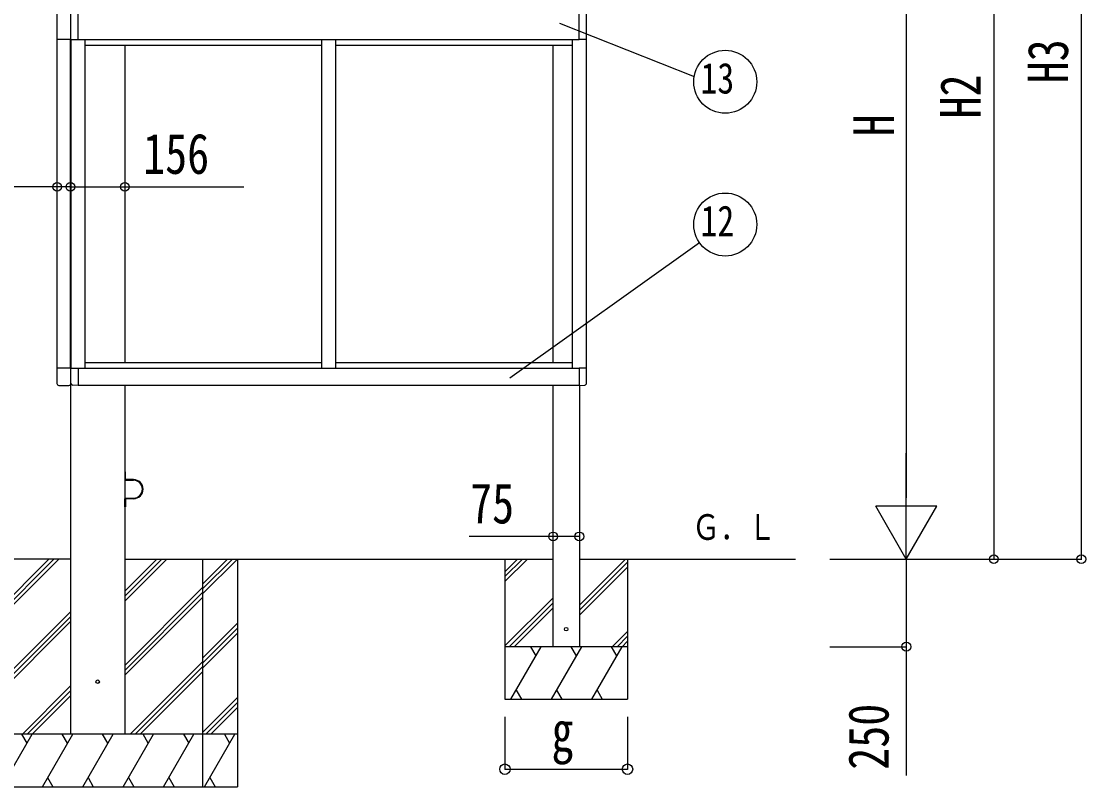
# Model space of a CAD drawing. Units: millimetres, scale not verified. Extents: x -14718 to 14718, y -10395 to 10395.
# Drawn here: x -10417 to -7376, y -5544 to -3357 of the extents above; entities that cross this region are included whole.
import ezdxf
from ezdxf.enums import TextEntityAlignment as Align

# ---------------------------------------------------------------- set-up
doc = ezdxf.new("R2010")
doc.units = ezdxf.units.MM
doc.header["$LTSCALE"] = 40
for name, color, linetype in [('0-2_USER1', 3, 'Continuous'), ('0-4_YKK_13', 4, 'Continuous'), ('0-5_YKK_A1', 4, 'Continuous'), ('0-6_YKK_D', 6, 'Continuous')]:
    doc.layers.add(name, color=color, linetype=linetype)
doc.styles.add('ＭＳ ゴシック', font='')
doc.styles.get('ＭＳ ゴシック').set_extended_font_data('MS Gothic')

msp = doc.modelspace()

# ---------------------------------------------------------------- linework, layer by layer
at = {"layer": '0-4_YKK_13'}
for p, q in [((-10315.45, -3311.08), (-10315.45, -3409.08)), ((-10274.95, -3409.08), (-10274.95, -3311.08)), ((-8801.95, -3409.08), (-8801.95, -3311.08)), ((-10275.45, -3409.08), (-10315.45, -3409.08)), ((-10274.95, -4347.88), (-10254.25, -4347.88)), ((-10274.95, -4390.77), (-10274.95, -4347.88)), ((-10254.25, -4347.88), (-10254.25, -4397.08)), ((-8801.95, -4347.88), (-8822.65, -4347.88)), ((-8822.65, -4347.88), (-8822.65, -4397.08)), ((-8801.95, -4390.77), (-8801.95, -4347.88)), ((-10309.71, -4397.08), (-10280.69, -4397.08)), ((-10254.25, -4397.08), (-10269.74, -4396.26)), ((-8822.65, -4397.08), (-8807.16, -4396.26)), ((-10120.95, -4643.58), (-10118.95, -4643.58)), ((-10120.95, -4643.58), (-10120.95, -4666.28)), ((-10118.95, -4666.28), (-10118.95, -4643.58)), ((-10095.95, -4666.28), (-10118.95, -4666.28)), ((-10118.95, -4668.28), (-10095.95, -4668.28)), ((-10120.95, -4743.58), (-10120.95, -4720.88)), ((-10120.95, -4743.58), (-10118.95, -4743.58)), ((-10118.95, -4718.88), (-10095.95, -4718.88)), ((-10118.95, -4720.88), (-10118.95, -4743.58)), ((-10095.95, -4720.88), (-10118.95, -4720.88))]:
    msp.add_line(p, q, dxfattribs=at)
for points in [[(-10275.45, -3409.08), (-10275.45, -3311.08), (-10315.45, -3311.08)], [(-10274.95, -3409.08), (-10254.25, -3409.08), (-10254.25, -3311.08)], [(-8801.95, -3409.08), (-8822.65, -3409.08), (-8822.65, -3311.08)], [(-10275.2, -4391.58), (-10275.2, -4347.88), (-10315.2, -4347.88), (-10315.2, -4391.58)]]:
    msp.add_lwpolyline(points, dxfattribs=at)
for centre in [(-8859.95, -5093.58), (-10198.45, -5243.58)]:
    msp.add_circle(centre, 5, dxfattribs=at)
for centre, radius, start, end in [((-10269.45, -4390.77), 5.5, 180, 267), ((-8807.45, -4390.77), 5.5, 273, 0), ((-10118.95, -4666.28), 2, 180, 270), ((-10095.95, -4693.58), 27.3, 270, 90), ((-10095.95, -4693.58), 25.3, 270, 90), ((-10118.95, -4720.88), 2, 90, 180)]:
    msp.add_arc(centre, radius, start, end, dxfattribs=at)
for centre, major_axis in [((-10309.69, -4391.57), (-3.9, -3.9)), ((-10280.71, -4391.57), (3.9, -3.9))]:
    msp.add_ellipse(centre, major_axis=major_axis, ratio=0.997265, start_param=5.4991567, end_param=7.0672139, dxfattribs=at)
at = {"layer": '0-5_YKK_A1'}
for p, q in [((-10276.45, -2284.03), (-10276.45, -5393.58)), ((-10313.95, -4347.88), (-10313.95, -3409.28)), ((-10276.45, -4347.88), (-10276.45, -3409.28)), ((-10274.45, -4347.88), (-10274.45, -3409.08)), ((-10254.25, -3409.08), (-8822.65, -3409.08)), ((-10234.45, -4348.08), (-10234.45, -3409.08)), ((-10234.45, -3425.08), (-9558.45, -3425.08)), ((-10120.95, -3425.08), (-10120.95, -4332.08)), ((-9558.45, -4348.08), (-9558.45, -3409.08)), ((-9518.45, -4348.08), (-9518.45, -3409.08)), ((-9518.45, -3425.08), (-8842.45, -3425.08)), ((-8897.45, -4332.08), (-8897.45, -3425.08)), ((-8842.45, -4348.08), (-8842.45, -3409.08)), ((-8802.45, -4347.88), (-8802.45, -3409.08)), ((-10254.25, -4348.08), (-8822.65, -4348.08)), ((-10234.45, -4332.08), (-9558.45, -4332.08)), ((-9518.45, -4332.08), (-8842.45, -4332.08)), ((-10254.25, -4396.58), (-8822.65, -4396.58)), ((-10120.95, -4396.58), (-10120.95, -5393.58)), ((-8822.45, -4397.06), (-8822.45, -5143.58)), ((-10276.45, -4893.58), (-10655.87, -4893.58)), ((-10498.7, -5054.31), (-10337.97, -4893.58)), ((-10498.7, -5068.45), (-10323.83, -4893.58)), ((-10498.7, -5082.59), (-10309.68, -4893.58)), ((-10120.95, -5013.21), (-10001.32, -4893.58)), ((-10120.95, -4999.07), (-10015.46, -4893.58)), ((-10120.95, -4984.93), (-10029.6, -4893.58)), ((-10120.95, -4893.58), (-8897.45, -4893.58)), ((-9898.7, -4893.58), (-9898.7, -5543.58)), ((-9898.7, -4992.84), (-9799.43, -4893.58)), ((-9898.7, -4964.56), (-9827.72, -4893.58)), ((-9898.7, -4978.7), (-9813.58, -4893.58)), ((-9798.7, -4893.58), (-9798.7, -5543.58)), ((-9034.95, -4893.58), (-9034.95, -5293.58)), ((-9034.95, -4929.31), (-8999.22, -4893.58)), ((-9034.95, -4943.45), (-8985.08, -4893.58)), ((-9034.95, -4957.59), (-8970.93, -4893.58)), ((-8822.45, -4893.58), (-8205.18, -4893.58)), ((-8822.45, -5025.18), (-8690.85, -4893.58)), ((-8684.95, -4893.58), (-8684.95, -5293.58)), ((-8822.45, -5039.32), (-8684.95, -4901.82)), ((-8822.45, -5053.46), (-8684.95, -4915.96)), ((-10120.95, -5197.06), (-9898.7, -4974.81)), ((-10120.95, -5211.2), (-9898.7, -4988.95)), ((-10120.95, -5225.34), (-9898.7, -5003.09)), ((-9034.95, -5141.44), (-8897.45, -5003.94)), ((-10498.7, -5266.44), (-10276.95, -5044.69)), ((-9022.95, -5143.58), (-8897.45, -5018.08)), ((-9008.8, -5143.58), (-8897.45, -5032.23)), ((-10498.7, -5280.58), (-10276.95, -5058.83)), ((-10498.7, -5294.72), (-10276.95, -5072.98)), ((-9898.7, -5176.69), (-9798.7, -5076.69)), ((-9898.7, -5190.83), (-9798.7, -5090.83)), ((-9898.7, -5204.97), (-9798.7, -5104.98)), ((-8729.64, -5144.5), (-8684.95, -5099.81)), ((-8714.58, -5143.58), (-8684.95, -5113.95)), ((-8701.36, -5144.5), (-8684.95, -5128.09)), ((-8684.95, -5143.58), (-9034.95, -5143.58)), ((-9017.71, -5293.58), (-8931.11, -5143.58)), ((-8946.11, -5169.56), (-8961.11, -5143.58)), ((-8902.24, -5293.58), (-8815.64, -5143.58)), ((-8830.64, -5169.56), (-8845.64, -5143.58)), ((-8786.77, -5293.58), (-8700.17, -5143.58)), ((-8715.17, -5169.56), (-8730.17, -5143.58)), ((-10105.34, -5393.58), (-9898.7, -5186.94)), ((-10091.2, -5393.58), (-9898.7, -5201.08)), ((-10077.05, -5393.58), (-9898.7, -5215.22)), ((-10413.71, -5393.58), (-10276.95, -5256.82)), ((-10399.57, -5393.58), (-10276.95, -5270.96)), ((-10385.42, -5393.58), (-10276.95, -5285.11)), ((-9898.7, -5388.82), (-9798.7, -5288.82)), ((-9002.71, -5267.6), (-8987.71, -5293.58)), ((-8887.24, -5267.6), (-8872.24, -5293.58)), ((-8771.77, -5267.6), (-8756.77, -5293.58)), ((-9889.31, -5393.58), (-9798.7, -5302.97)), ((-9875.17, -5393.58), (-9798.7, -5317.11)), ((-9034.95, -5293.58), (-8684.95, -5293.58)), ((-9898.7, -5393.58), (-10498.7, -5393.58)), ((-10471.93, -5543.58), (-10385.33, -5393.58)), ((-10400.33, -5419.56), (-10415.33, -5393.58)), ((-10356.46, -5543.58), (-10269.86, -5393.58)), ((-10284.86, -5419.56), (-10299.86, -5393.58)), ((-10120.95, -5393.58), (-10276.45, -5393.58)), ((-10240.99, -5543.58), (-10154.39, -5393.58)), ((-10169.39, -5419.56), (-10184.39, -5393.58)), ((-10125.52, -5543.58), (-10038.92, -5393.58)), ((-10053.92, -5419.56), (-10068.92, -5393.58)), ((-10010.05, -5543.58), (-9923.45, -5393.58)), ((-9953.45, -5393.58), (-9938.45, -5419.56)), ((-9798.7, -5393.58), (-9898.7, -5393.58)), ((-9893.17, -5543.58), (-9806.57, -5393.58)), ((-9836.57, -5393.58), (-9821.57, -5419.56)), ((-10341.46, -5517.6), (-10326.46, -5543.58)), ((-10225.99, -5517.6), (-10210.99, -5543.58)), ((-10110.52, -5517.6), (-10095.52, -5543.58)), ((-9995.05, -5517.6), (-9980.05, -5543.58)), ((-9878.18, -5517.6), (-9863.18, -5543.58)), ((-10598.7, -5543.58), (-9798.7, -5543.58)), ((-10498.7, -5543.58), (-9898.7, -5543.58))]:
    msp.add_line(p, q, dxfattribs=at)
msp.add_lwpolyline([(-8822.45, -5143.58), (-8897.45, -5143.58), (-8897.45, -4396.58)], dxfattribs=at)
at = {"layer": '0-6_YKK_D'}
for p, q in [((-7388.24, -4893.58), (-7388.24, -1989.98)), ((-7638.24, -2190.81), (-7638.24, -4893.58)), ((-7888.24, -2568.58), (-7888.24, -4718.58)), ((-8878.75, -3361.92), (-8494.23, -3514.52)), ((-9021.46, -4375.51), (-8479.11, -3989.29)), ((-7888.24, -4893.58), (-7888.24, -4590.47)), ((-7888.24, -4893.58), (-7975.74, -4742.03)), ((-7800.74, -4742.03), (-7975.74, -4742.03)), ((-7888.24, -4893.58), (-7800.74, -4742.03)), ((-8106.42, -4893.58), (-7887.24, -4893.58)), ((-8106.42, -4893.58), (-7887.24, -4893.58)), ((-8106.42, -4893.58), (-7637.24, -4893.58)), ((-8106.42, -4893.58), (-7387.24, -4893.58)), ((-8106.42, -5143.58), (-7887.24, -5143.58)), ((-9034.95, -5343.58), (-9034.95, -5494.58)), ((-8684.95, -5343.58), (-8684.95, -5494.58)), ((-9034.95, -5493.58), (-8684.95, -5493.58))]:
    msp.add_line(p, q, dxfattribs=at)
for points in [[(-10276.45, -3829.79), (-10314.45, -3829.79), (-10716.98, -3829.79)], [(-10276.45, -3829.79), (-10120.95, -3829.79), (-9780.68, -3829.79)], [(-8822.45, -4828.49), (-8897.45, -4828.49), (-9136.92, -4828.49)], [(-7888.24, -4893.58), (-7888.24, -5143.58), (-7888.24, -5511.18)]]:
    msp.add_lwpolyline(points, dxfattribs=at)
for centre, radius in [((-8405.52, -3529.73), 90), ((-10314.45, -3829.79), 12.5), ((-10276.45, -3829.79), 12.5), ((-10276.45, -3829.79), 12.5), ((-10120.95, -3829.79), 12.5), ((-8405.52, -3937.47), 90), ((-8897.45, -4828.49), 12.5), ((-8822.45, -4828.49), 12.5), ((-7638.24, -4893.58), 12.5), ((-7388.24, -4893.58), 12.5), ((-7888.24, -5143.58), 12.5), ((-9034.95, -5493.58), 14.88), ((-8684.95, -5493.58), 14.88)]:
    msp.add_circle(centre, radius, dxfattribs=at)

# ---------------------------------------------------------------- texts
at = {"layer": '0-2_USER1', "style": 'ＭＳ ゴシック', "width": 0.8}
msp.add_text('Ｇ．Ｌ', height=73.31, dxfattribs=at).set_placement((-8500.48, -4860.34), align=Align.BOTTOM_LEFT)
at = {"layer": '0-6_YKK_D', "style": 'ＭＳ ゴシック', "width": 0.8}
for s, p in [('H3', (-7391.57, -3534.18)), ('H2', (-7641.57, -3634.59)), ('H', (-7889.24, -3685.58)), ('250', (-7904.24, -5495.18))]:
    msp.add_text(s, height=115.5, rotation=90, dxfattribs=at).set_placement(p, align=Align.BOTTOM_LEFT)
for s, height, p in [('13', 87.98, (-8475.92, -3589.73)), ('156', 115.5, (-10068.62, -3827.46)), ('12', 87.98, (-8475.92, -3997.47)), ('75', 115.5, (-9134.58, -4826.15)), ('g', 115.5, (-8901.95, -5477.58))]:
    msp.add_text(s, height=height, dxfattribs=at).set_placement(p, align=Align.BOTTOM_LEFT)

doc.saveas('drawing.dxf')
